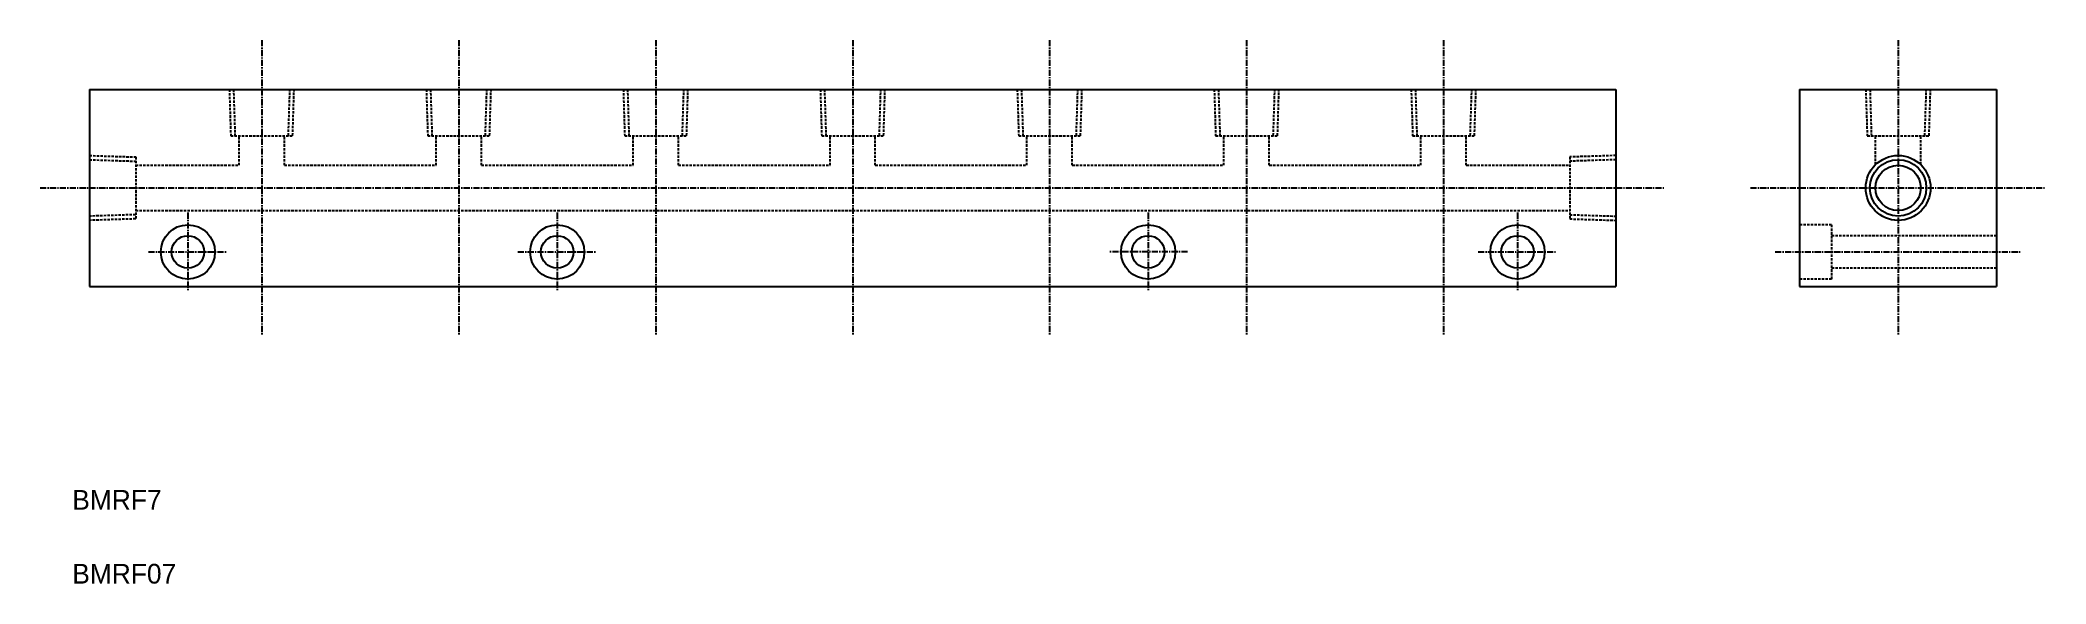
# Model space of a CAD drawing. Extents: x 76 to 483, y 166 to 276.
import ezdxf

# ---------------------------------------------------------------- set-up
doc = ezdxf.new("R2010")
doc.units = 0
doc.linetypes.add('CENTER', pattern=[2, 1.25, -0.25, 0.25, -0.25])
doc.linetypes.add('DASHED', pattern=[0.75, 0.5, -0.25])
doc.layers.get('0').update_dxf_attribs({"linetype": 'CONTINUOUS'})
doc.layers.add('CENTER', color=1, linetype='CENTER')

msp = doc.modelspace()

# ---------------------------------------------------------------- linework, layer by layer
at = {"color": 7, "linetype": 'CONTINUOUS'}
for p, q in [((85.67, 266.37), (395.67, 266.37)), ((85.67, 266.37), (85.67, 226.37)), ((395.67, 266.37), (395.67, 226.37)), ((432.97, 266.37), (432.97, 226.37)), ((432.97, 266.37), (472.97, 266.37)), ((472.97, 266.37), (472.97, 226.37)), ((85.67, 226.37), (395.67, 226.37)), ((432.97, 226.37), (472.97, 226.37))]:
    msp.add_line(p, q, dxfattribs=at)
at = {"color": 3, "linetype": 'DASHED'}
for p, q in [((114.09, 266.37), (114.38, 256.97)), ((114.94, 266.39), (115.24, 256.97)), ((126.09, 256.97), (126.39, 266.39)), ((126.95, 256.97), (127.24, 266.37)), ((154.09, 266.37), (154.38, 256.97)), ((154.94, 266.39), (155.24, 256.97)), ((166.09, 256.97), (166.39, 266.39)), ((166.95, 256.97), (167.24, 266.37)), ((194.09, 266.37), (194.38, 256.97)), ((194.94, 266.39), (195.24, 256.97)), ((206.09, 256.97), (206.39, 266.39)), ((206.95, 256.97), (207.24, 266.37)), ((234.09, 266.37), (234.38, 256.97)), ((234.94, 266.39), (235.24, 256.97)), ((246.09, 256.97), (246.39, 266.39)), ((246.95, 256.97), (247.24, 266.37)), ((274.09, 266.37), (274.38, 256.97)), ((274.94, 266.39), (275.24, 256.97)), ((286.09, 256.97), (286.39, 266.39)), ((286.95, 256.97), (287.24, 266.37)), ((314.09, 266.37), (314.38, 256.97)), ((314.94, 266.39), (315.24, 256.97)), ((326.09, 256.97), (326.39, 266.39)), ((326.95, 256.97), (327.24, 266.37)), ((354.09, 266.37), (354.38, 256.97)), ((354.94, 266.39), (355.24, 256.97)), ((366.09, 256.97), (366.39, 266.39)), ((366.95, 256.97), (367.24, 266.37)), ((446.39, 266.37), (446.69, 256.97)), ((447.25, 266.39), (447.54, 256.97)), ((458.4, 256.97), (458.7, 266.39)), ((459.26, 256.97), (459.55, 266.37)), ((114.38, 256.97), (126.95, 256.97)), ((116.07, 250.97), (116.07, 256.97)), ((125.27, 250.97), (125.27, 256.97)), ((154.38, 256.97), (166.95, 256.97)), ((156.07, 250.97), (156.07, 256.97)), ((165.27, 250.97), (165.27, 256.97)), ((194.38, 256.97), (206.95, 256.97)), ((196.07, 250.97), (196.07, 256.97)), ((205.27, 250.97), (205.27, 256.97)), ((234.38, 256.97), (246.95, 256.97)), ((236.07, 250.97), (236.07, 256.97)), ((245.27, 250.97), (245.27, 256.97)), ((274.38, 256.97), (286.95, 256.97)), ((276.07, 250.97), (276.07, 256.97)), ((285.27, 250.97), (285.27, 256.97)), ((314.38, 256.97), (326.95, 256.97)), ((316.07, 250.97), (316.07, 256.97)), ((325.27, 250.97), (325.27, 256.97)), ((354.38, 256.97), (366.95, 256.97)), ((356.07, 250.97), (356.07, 256.97)), ((365.27, 250.97), (365.27, 256.97)), ((446.69, 256.97), (459.26, 256.97)), ((448.37, 251.07), (448.37, 256.97)), ((457.57, 251.07), (457.57, 256.97)), ((85.67, 252.94), (95.07, 252.65)), ((95.07, 252.65), (95.07, 240.08)), ((395.67, 252.94), (386.27, 252.65)), ((386.27, 252.65), (386.27, 240.08)), ((85.67, 252.09), (95.07, 251.79)), ((95.07, 250.97), (116.07, 250.97)), ((125.27, 250.97), (156.07, 250.97)), ((165.27, 250.97), (196.07, 250.97)), ((205.27, 250.97), (236.07, 250.97)), ((245.27, 250.97), (276.07, 250.97)), ((285.27, 250.97), (316.07, 250.97)), ((325.27, 250.97), (356.07, 250.97)), ((365.27, 250.97), (386.27, 250.97)), ((395.67, 252.09), (386.27, 251.79)), ((95.07, 240.94), (85.67, 240.64)), ((95.07, 241.77), (120.67, 241.77)), ((120.67, 241.77), (360.67, 241.77)), ((360.67, 241.77), (386.27, 241.77)), ((386.27, 240.94), (395.67, 240.64)), ((95.07, 240.08), (85.67, 239.79)), ((386.27, 240.08), (395.67, 239.79)), ((439.47, 238.87), (432.97, 238.87)), ((439.47, 238.87), (439.47, 227.87)), ((472.97, 236.67), (439.47, 236.67)), ((472.97, 230.07), (439.47, 230.07)), ((439.47, 227.87), (432.97, 227.87))]:
    msp.add_line(p, q, dxfattribs=at)
at = {"color": 3, "linetype": 'CONTINUOUS'}
msp.add_circle((452.97, 246.37), 6.58, dxfattribs=at)
at = {"color": 7, "linetype": 'CONTINUOUS'}
for centre, radius in [((452.97, 246.37), 5.72), ((452.97, 246.37), 4.6), ((105.67, 233.37), 5.5), ((105.67, 233.37), 3.3), ((180.67, 233.37), 5.5), ((180.67, 233.37), 3.3), ((300.67, 233.37), 5.5), ((300.67, 233.37), 3.3), ((375.67, 233.37), 5.5), ((375.67, 233.37), 3.3)]:
    msp.add_circle(centre, radius, dxfattribs=at)
at = {"layer": 'CENTER', "color": 1, "linetype": 'CENTER'}
for p, q in [((120.67, 276.37), (120.67, 216.37)), ((160.67, 276.37), (160.67, 216.37)), ((200.67, 276.37), (200.67, 216.37)), ((240.67, 276.37), (240.67, 216.37)), ((280.67, 276.37), (280.67, 216.37)), ((320.67, 276.37), (320.67, 216.37)), ((360.67, 276.37), (360.67, 216.37)), ((452.97, 276.37), (452.97, 216.37)), ((75.67, 246.37), (405.67, 246.37)), ((422.97, 246.37), (482.97, 246.37)), ((105.67, 241.37), (105.67, 225.37)), ((180.67, 241.37), (180.67, 225.37)), ((300.67, 241.37), (300.67, 225.37)), ((375.67, 241.37), (375.67, 225.37)), ((97.67, 233.37), (113.67, 233.37)), ((172.67, 233.37), (188.67, 233.37)), ((308.67, 233.37), (292.67, 233.37)), ((367.67, 233.37), (383.67, 233.37)), ((428, 233.37), (477.84, 233.37))]:
    msp.add_line(p, q, dxfattribs=at)

# ---------------------------------------------------------------- texts
at = {"color": 7, "linetype": 'CONTINUOUS'}
for s, p in [('BMRF7', (82.2, 181.06)), ('BMRF07', (82.2, 166.06))]:
    msp.add_text(s, height=4, dxfattribs=at).set_placement(p)

doc.saveas('drawing.dxf')
